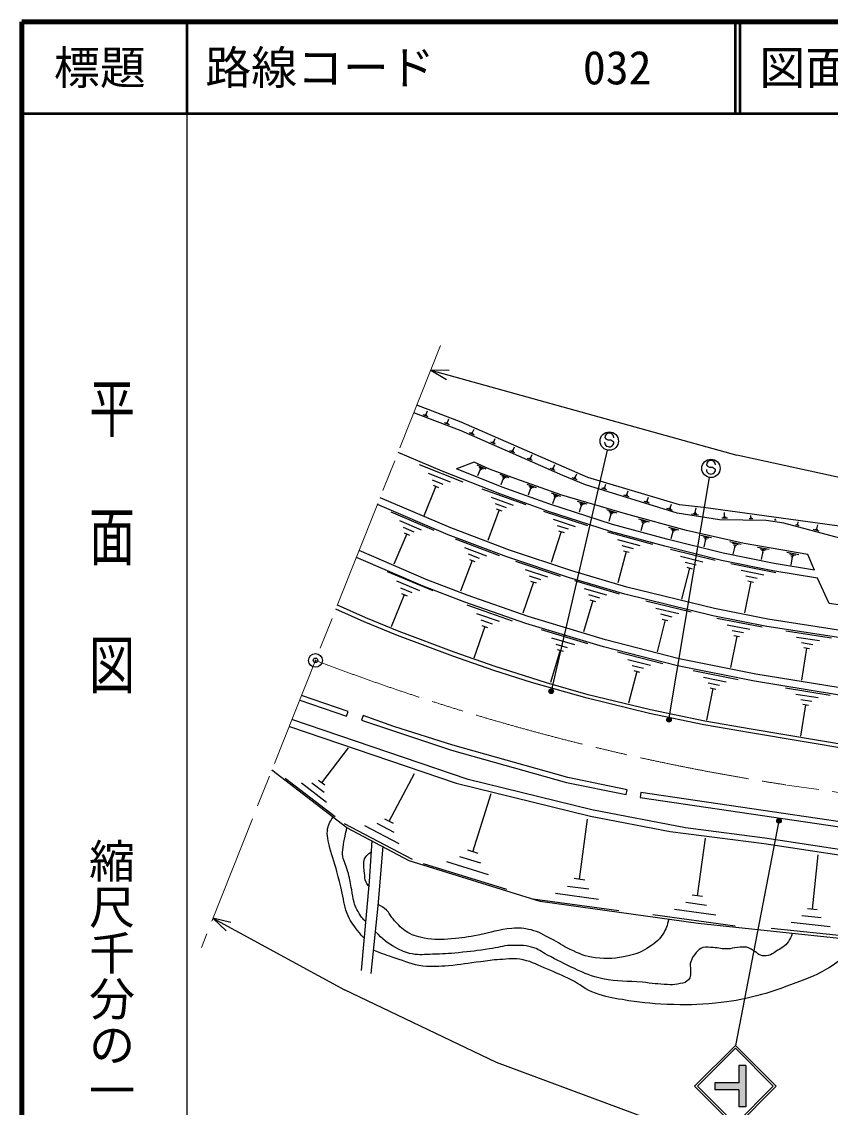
# Model space of a CAD drawing. Units: millimetres at full size, sheet at 1:1000; details may follow other scales. Extents: x 40000 to 680000, y 20000 to 380000.
# Drawn here: x 40000 to 128098, y 261652 to 380000 of the extents above; entities that cross this region are included whole.
import ezdxf
from ezdxf.enums import TextEntityAlignment as Align

# ---------------------------------------------------------------- set-up
doc = ezdxf.new("R2010")
doc.units = ezdxf.units.MM
doc.header["$LTSCALE"] = 1000
doc.header["$PDMODE"] = 32
doc.header["$PDSIZE"] = 500
doc.linetypes.add('CHAIN', pattern=[18.5, 12, -1.5, 3.5, -1.5])
for name, color, linetype, lineweight in [('M-BGD', 7, 'Continuous', 25), ('M-BMK', 2, 'CHAIN', 13), ('M-BMK-SRVR', 3, 'Continuous', 25), ('M-STR-STRC', 7, 'Continuous', 25), ('M-TTL', 2, 'Continuous', 140), ('M-TTL-BAND', 7, 'Continuous', 25), ('M-TTL-LINE', 7, 'Continuous', 50)]:
    doc.layers.add(name, color=color, linetype=linetype, lineweight=lineweight)
doc.layers.add('M-TTL-TXT', color=7, linetype='Continuous')
doc.styles.add('@ＭＳ ゴシック', font='')
doc.styles.add('ＭＳ ゴシック', font='')
doc.styles.get('@ＭＳ ゴシック').set_extended_font_data('@MS Gothic')
doc.styles.get('ＭＳ ゴシック').set_extended_font_data('MS Gothic')

msp = doc.modelspace()

# ---------------------------------------------------------------- hatches: boundary and pattern name
at = {"layer": 'M-STR-STRC'}
msp.add_hatch(color=256, dxfattribs=at).paths.add_polyline_path([(118880, 266196), (118131, 266196), (118131, 264322), (115508, 264322), (115508, 263572), (118131, 263572), (118131, 261698), (118880, 261698)])

# ---------------------------------------------------------------- linework, layer by layer
at = {"layer": 'M-BGD'}
for p, q in [((84570, 342003), (117934, 332730)), ((86570, 341984), (84570, 342003)), ((84570, 342003), (86293, 340987)), ((84074, 337197), (84222, 337591)), ((84292, 336921), (83728, 337134)), ((84172, 337031), (83890, 337137)), ((84123, 337114), (83982, 337167)), ((84109, 337184), (84038, 337210)), ((86607, 336046), (86053, 336255)), ((86490, 336153), (86213, 336258)), ((86441, 336235), (86303, 336287)), ((86428, 336304), (86358, 336330)), ((86393, 336317), (86539, 336705)), ((89317, 334938), (88794, 335169)), ((89209, 335048), (88948, 335163)), ((89167, 335129), (89036, 335187)), ((89157, 335196), (89092, 335225)), ((89125, 335211), (89286, 335577)), ((91635, 333935), (91106, 334167)), ((91526, 334046), (91262, 334162)), ((91483, 334128), (91351, 334186)), ((91473, 334195), (91407, 334224)), ((91440, 334210), (91603, 334580)), ((93734, 332996), (93201, 333230)), ((93624, 333108), (93357, 333225)), ((93581, 333190), (93448, 333249)), ((93571, 333259), (93504, 333288)), ((93538, 333273), (93702, 333647)), ((95451, 332434), (95616, 332811)), ((83305, 331717), (88049, 329825)), ((89602, 331677), (90559, 331251)), ((89799, 331475), (90278, 331262)), ((95649, 332154), (95110, 332391)), ((95538, 332267), (95268, 332386)), ((95494, 332351), (95359, 332410)), ((95484, 332419), (95417, 332449)), ((97934, 331352), (98102, 331733)), ((84302, 330770), (86674, 329824)), ((89953, 331177), (89655, 330507)), ((89876, 331326), (90115, 331220)), ((89893, 331204), (90013, 331150)), ((92085, 330666), (93073, 330302)), ((92295, 330476), (92790, 330294)), ((92383, 330332), (92630, 330241)), ((92408, 330210), (92532, 330165)), ((98135, 331070), (97591, 331309)), ((98023, 331184), (97751, 331303)), ((97979, 331268), (97843, 331328)), ((97968, 331337), (97900, 331367)), ((100515, 330062), (99990, 330276)), ((100405, 330168), (100143, 330275)), ((100361, 330248), (100230, 330301)), ((100350, 330313), (100284, 330340)), ((100317, 330327), (100467, 330694)), ((85109, 329348), (83785, 326028)), ((84706, 330059), (85892, 329586)), ((84813, 329466), (85406, 329230)), ((90130, 329079), (94919, 327353)), ((92470, 330187), (92216, 329496)), ((95033, 329576), (96035, 329217)), ((95426, 329096), (95175, 328395)), ((95248, 329386), (95748, 329207)), ((95337, 329241), (95587, 329151)), ((95364, 329118), (95489, 329074)), ((103740, 328964), (103205, 329130)), ((103623, 329059), (103355, 329142)), ((103573, 329133), (103439, 329175)), ((103556, 329197), (103489, 329218)), ((103522, 329208), (103639, 329582)), ((91155, 328169), (93549, 327306)), ((97689, 328634), (98691, 328275)), ((98082, 328154), (97831, 327452)), ((97903, 328444), (98404, 328264)), ((97993, 328299), (98243, 328209)), ((98019, 328176), (98145, 328131)), ((106173, 328209), (105618, 328381)), ((106051, 328307), (105774, 328393)), ((105999, 328384), (105861, 328427)), ((105982, 328450), (105913, 328472)), ((105947, 328461), (106068, 328849)), ((108151, 327774), (108276, 328176)), ((92007, 326779), (90799, 323427)), ((91581, 327474), (92778, 327043)), ((91707, 326887), (92306, 326671)), ((100526, 327735), (101585, 327424)), ((100962, 327262), (100745, 326521)), ((100760, 327551), (101289, 327396)), ((100861, 327407), (101126, 327329)), ((100896, 327281), (101028, 327243)), ((103726, 326804), (104854, 326473)), ((108385, 327513), (107810, 327691)), ((108259, 327615), (107972, 327704)), ((108205, 327695), (108061, 327739)), ((108187, 327763), (108115, 327785)), ((110897, 326729), (110303, 326914)), ((110767, 326835), (110470, 326927)), ((110712, 326918), (110563, 326964)), ((110693, 326988), (110619, 327012)), ((110656, 327000), (110785, 327416)), ((113387, 326483), (113470, 327006)), ((80202, 326578), (84901, 324575)), ((81176, 325608), (83526, 324606)), ((96850, 326632), (101661, 325075)), ((97898, 325761), (100303, 324983)), ((104191, 326300), (103959, 325511)), ((103975, 326608), (104539, 326443)), ((104083, 326454), (104365, 326371)), ((104120, 326321), (104261, 326279)), ((107215, 325803), (108356, 325493)), ((107469, 325612), (108039, 325456)), ((107581, 325459), (107866, 325381)), ((113725, 326200), (112978, 326318)), ((113550, 326304), (113177, 326363)), ((113469, 326394), (113282, 326423)), ((113434, 326476), (113340, 326490)), ((116897, 325871), (116266, 325879)), ((116740, 325936), (116425, 325940)), ((116662, 326000), (116504, 326002)), ((116623, 326064), (116545, 326065)), ((116584, 326064), (116590, 326506)), ((119648, 325789), (119256, 325795)), ((119551, 325830), (119354, 325832)), ((119502, 325870), (119404, 325871)), ((119478, 325909), (119429, 325910)), ((119454, 325910), (119457, 326184)), ((122189, 325621), (122011, 325646)), ((122100, 325633), (122125, 325811)), ((124548, 325213), (124616, 325465)), ((81563, 324887), (82738, 324386)), ((81656, 324292), (82244, 324042)), ((98789, 324410), (97699, 321042)), ((98343, 325086), (99546, 324697)), ((98488, 324507), (99090, 324313)), ((103809, 324384), (108711, 323060)), ((107692, 325306), (107475, 324508)), ((107621, 325325), (107763, 325287)), ((110477, 324909), (111612, 324600)), ((110730, 324718), (111298, 324564)), ((110952, 324414), (110736, 323620)), ((110841, 324566), (111125, 324489)), ((110881, 324433), (111023, 324395)), ((124698, 325056), (124338, 325153)), ((124618, 325116), (124438, 325165)), ((124583, 325164), (124493, 325189)), ((124570, 325207), (124525, 325219)), ((126899, 324461), (126277, 324629)), ((126760, 324565), (126449, 324649)), ((126699, 324648), (126544, 324690)), ((126677, 324721), (126599, 324742)), ((126638, 324731), (126756, 325166)), ((81950, 324167), (80548, 320877)), ((87216, 323626), (92020, 321808)), ((104902, 323563), (107353, 322901)), ((114007, 324030), (115170, 323770)), ((114272, 323849), (114854, 323719)), ((114511, 323551), (114329, 322737)), ((114391, 323700), (114682, 323635)), ((114438, 323567), (114583, 323535)), ((117160, 323325), (118387, 323051)), ((117440, 323134), (118053, 322996)), ((88235, 322691), (90637, 321782)), ((88653, 321983), (89855, 321529)), ((105863, 322252), (104936, 318820)), ((105382, 322907), (106608, 322576)), ((105556, 322334), (106169, 322169)), ((110700, 322509), (115549, 321286)), ((117692, 322820), (117499, 321961)), ((117566, 322977), (117872, 322908)), ((117615, 322837), (117768, 322803)), ((120176, 322725), (121432, 322507)), ((120468, 322545), (121096, 322436)), ((120738, 322239), (120585, 321360)), ((120603, 322392), (120917, 322337)), ((120660, 322253), (120817, 322225)), ((123371, 322157), (124655, 321934)), ((123670, 321973), (124311, 321861)), ((89072, 321276), (87799, 317913)), ((88772, 321389), (89372, 321162)), ((93797, 321181), (98665, 319568)), ((111790, 321718), (114215, 321107)), ((112274, 321080), (113486, 320775)), ((117279, 320939), (122169, 319954)), ((123946, 321661), (123790, 320762)), ((123808, 321817), (124129, 321761)), ((123866, 321674), (124026, 321647)), ((79812, 320053), (84802, 317986)), ((94853, 320291), (97287, 319484)), ((95300, 319602), (96517, 319199)), ((112757, 320443), (111901, 317048)), ((112454, 320519), (113061, 320366)), ((118403, 320203), (120848, 319711)), ((118915, 319591), (120138, 319345)), ((80853, 319037), (83348, 318003)), ((95747, 318914), (94618, 315507)), ((95443, 319015), (96051, 318813)), ((100225, 319071), (105079, 317626)), ((119428, 318979), (118739, 315556)), ((119123, 319041), (119734, 318918)), ((81687, 317522), (80240, 314029)), ((81270, 318280), (82517, 317763)), ((81375, 317651), (81999, 317393)), ((101294, 318224), (103721, 317502)), ((101756, 317558), (102970, 317197)), ((88507, 316414), (93442, 314695)), ((102219, 316892), (101207, 313494)), ((101915, 316982), (102522, 316802)), ((107993, 316878), (112944, 315658)), ((109109, 316078), (111584, 315468)), ((89569, 315491), (92036, 314631)), ((109605, 315430), (110843, 315125)), ((109793, 314859), (110412, 314706)), ((115742, 314992), (120671, 314024)), ((90459, 314074), (89256, 310620)), ((90014, 314782), (91248, 314353)), ((90150, 314181), (90767, 313966)), ((96615, 313728), (101630, 312218)), ((110102, 314783), (109248, 311317)), ((116877, 314257), (119342, 313773)), ((117397, 313643), (118629, 313401)), ((97718, 312849), (100225, 312094)), ((117916, 313030), (117238, 309579)), ((117608, 313090), (118224, 312969)), ((123248, 313605), (128245, 312830)), ((124420, 312912), (126918, 312524)), ((98670, 311469), (97613, 307959)), ((98194, 312159), (99447, 311781)), ((98356, 311563), (98983, 311374)), ((104920, 311296), (109856, 310024)), ((124967, 312315), (126216, 312121)), ((125514, 311718), (124971, 308220)), ((125202, 311767), (125826, 311670)), ((106027, 310484), (108495, 309848)), ((107007, 309179), (106116, 305723)), ((106517, 309832), (107751, 309514)), ((106698, 309258), (107315, 309100)), ((113154, 309275), (118070, 308291)), ((114285, 308537), (116743, 308045)), ((114801, 307923), (116030, 307677)), ((115317, 307308), (114629, 303867)), ((115010, 307369), (115624, 307247)), ((123214, 307391), (128091, 306599)), ((124354, 306705), (126793, 306310)), ((125415, 305532), (124861, 302118)), ((124885, 306119), (126104, 305921)), ((125110, 305582), (125720, 305483)), ((72691, 297024), (75617, 300831)), ((74156, 293302), (68717, 297483)), ((73030, 296762), (72351, 297285)), ((80040, 292835), (82779, 298029)), ((73214, 294891), (70495, 296981)), ((72952, 295957), (71593, 297002)), ((89166, 289514), (91145, 295858)), ((82576, 288653), (75156, 292566)), ((81112, 290373), (77402, 292330)), ((80576, 291604), (78721, 292582)), ((80503, 292591), (79576, 293080)), ((100759, 286508), (101659, 293045)), ((113621, 284714), (114487, 291004)), ((90016, 288254), (87750, 288961)), ((89732, 289337), (88599, 289690)), ((126150, 283248), (126783, 289177)), ((92849, 285381), (83786, 288209)), ((90866, 286994), (86334, 288408)), ((101343, 286428), (100176, 286588)), ((101798, 285414), (99464, 285735)), ((105043, 283064), (95705, 284349)), ((102837, 284319), (98168, 284962)), ((114183, 284637), (113060, 284791)), ((115620, 282607), (111127, 283226)), ((114621, 283661), (112374, 283970)), ((126680, 283192), (125621, 283305)), ((60839, 282273), (75154, 274444)), ((62782, 281800), (60839, 282273)), ((60839, 282273), (62285, 280892)), ((117743, 281400), (108757, 282636)), ((128087, 281329), (123852, 281780)), ((127119, 282289), (125001, 282514)), ((130114, 280256), (121644, 281159))]:
    msp.add_line(p, q, dxfattribs=at)
for points in [[(156214, 313130), (154602, 313400), (149627, 315054), (138865, 320522), (136617, 322582), (133105, 323103), (130221, 323407), (123037, 325350), (121121, 325620), (116033, 325687), (111403, 326422), (101444, 329521), (98948, 330540), (87880, 335406), (82722, 337351)], [(202384, 290282), (203584, 290640), (204503, 291534), (205065, 292938), (205270, 294292), (203329, 297816), (202154, 298940), (199932, 300115), (175216, 305743), (167916, 307781), (160529, 310943), (156214, 313130), (139440, 321917), (134423, 324141), (131465, 324660), (114271, 327058), (111655, 327330), (101691, 330324), (87868, 336357), (83058, 338197)], [(528324, 337438), (519514, 333178), (508041, 327950), (495081, 323053), (485533, 319600), (474360, 316146), (457431, 312016), (447179, 310052), (428353, 307519), (413018, 306287), (397546, 306150), (383373, 306398), (353103, 308225), (223322, 315535), (187784, 319584), (146211, 326583), (117934, 332730)], [(152159, 310171), (151072, 311502), (145936, 312021), (140473, 312868), (138779, 315026), (127970, 316584), (126700, 319337), (121856, 320135), (116247, 321265), (110076, 322821), (104137, 324425), (97274, 326645), (92077, 328518), (85815, 331016), (81014, 333052)], [(126363, 320203), (125636, 321928), (118719, 323131), (112451, 324532), (105789, 326348), (98862, 328379), (93828, 330182), (90985, 331226), (89298, 331976), (87385, 331251)], [(126363, 320203), (122000, 320922), (116423, 322045), (110278, 323595), (104365, 325192), (97533, 327402), (92361, 329266), (87385, 331251)], [(152159, 310171), (136948, 312442), (121307, 314867), (115475, 316013), (105917, 318368), (99923, 320152), (93141, 322399), (86766, 324812), (79048, 328103)], [(172002, 300978), (172281, 301344), (167992, 305032), (163849, 306372), (158810, 307723), (153465, 308490), (152864, 309256), (136828, 311651), (121169, 314079), (115302, 315232), (105707, 317596), (99683, 319388), (92874, 321645), (86468, 324070), (78752, 327359)], [(172002, 300978), (145173, 304852), (131651, 306984), (119971, 308880), (111632, 310548), (103612, 312614), (95181, 315151), (88540, 317465), (84061, 319201), (76760, 322346)], [(131524, 306194), (119829, 308093), (111454, 309767), (103397, 311843), (94934, 314390), (88264, 316714), (83758, 318460), (76465, 321602)], [(298050, 276496), (253171, 282940), (232216, 286063), (232829, 285960), (229617, 286475), (229025, 286374), (188116, 292323), (158001, 296815), (144280, 298904), (130499, 301020), (119483, 302868), (114415, 303752), (108503, 304991), (101728, 306633), (97163, 307931), (91577, 309714), (87123, 311272), (81110, 313510), (77481, 314999), (74390, 316380)], [(297963, 275902), (253084, 282346), (237760, 284630), (232748, 285467), (229619, 285968), (229031, 285868), (201516, 289869), (174627, 293880), (144219, 298508), (130435, 300625), (119416, 302474), (114339, 303359), (108415, 304600), (101626, 306246), (95549, 307974), (91434, 309288), (86970, 310849), (80946, 313091), (77303, 314586), (74224, 315961)], [(70309, 306041), (75381, 304287), (75561, 304807), (70488, 306560)], [(69186, 303174), (87336, 296984), (101960, 293380), (110651, 291711), (120886, 290413), (147682, 286327), (177301, 282115), (190524, 280322), (214121, 276775), (214203, 277319)], [(214203, 277319), (190602, 280867), (177376, 282660), (152677, 286172), (120969, 291007), (112310, 292106), (102110, 294064), (88650, 297381), (69444, 303932)], [(161579, 278112), (130135, 279951), (113688, 281706), (96487, 284073), (82203, 288530), (75436, 292128), (67253, 298418)], [(77029, 276554), (77902, 286260), (78169, 290725)], [(79364, 290112), (78814, 283602), (78038, 276238)], [(190473, 244311), (171933, 245439), (150238, 248717), (131828, 252992), (113233, 258537), (91738, 266533), (75154, 274444)]]:
    msp.add_lwpolyline(points, dxfattribs=at)
for points in [[(105846, 295739), (105956, 296278), (99496, 297600), (86991, 301118), (80561, 303167), (77208, 304371), (77035, 303849), (86830, 300592), (99366, 297065)], [(136262, 291191), (136342, 291735), (107464, 295975), (107385, 295431)]]:
    msp.add_lwpolyline(points, close=True, dxfattribs=at)
for points, knots in [([(77344, 280054), (76956, 280460), (76844, 280598), (76554, 280972), (76045, 281628), (75748, 282013), (75448, 282787), (75075, 283749), (75094, 284357), (74846, 285359), (74622, 286268), (74497, 286779), (74250, 287683), (73926, 288868), (73637, 289505), (73394, 290710), (73310, 291127), (73266, 291371), (73302, 291795), (73355, 292426), (73568, 292701), (73923, 293291)], [0, 0, 0, 0, 1, 1, 1, 2, 2, 2, 3, 3, 3, 4, 4, 4, 5, 5, 5, 6, 6, 6, 7, 7, 7, 7]), ([(77510, 281901), (77280, 282103), (77207, 282178), (77038, 282378), (76791, 282671), (76698, 282872), (76519, 283211), (76362, 283507), (76297, 283687), (76206, 284010), (76063, 284520), (76060, 284824), (75959, 285344), (75822, 286049), (75777, 286452), (75591, 287146), (75479, 287565), (75375, 287788), (75240, 288200), (75139, 288506), (75033, 288666), (74985, 288984), (74929, 289365), (74971, 289586), (75009, 289969), (75058, 290465), (75139, 290735), (75239, 291223), (75312, 291578), (75336, 291693), (75436, 292128)], [0, 0, 0, 0, 1, 1, 1, 2, 2, 2, 3, 3, 3, 4, 4, 4, 5, 5, 5, 6, 6, 6, 7, 7, 7, 8, 8, 8, 9, 9, 9, 10, 10, 10, 10]), ([(77854, 285720), (77686, 285901), (77628, 285991), (77525, 286189), (77341, 286543), (77391, 286798), (77350, 287195), (77295, 287729), (77207, 288042), (77312, 288567), (77358, 288796), (77444, 288914), (77590, 289095), (77748, 289292), (77856, 289353), (78096, 289497)], [0, 0, 0, 0, 1, 1, 1, 2, 2, 2, 3, 3, 3, 4, 4, 4, 5, 5, 5, 5]), ([(110487, 282146), (110326, 281427), (110218, 281108), (109864, 280532), (109387, 279752), (108876, 279485), (108116, 278976), (107404, 278499), (106907, 278373), (106072, 278176), (104701, 277852), (103872, 277793), (102472, 277954), (101363, 278082), (100779, 278400), (99761, 278858), (98910, 279240), (98508, 279601), (97675, 280021), (96843, 280441), (96403, 280782), (95494, 280988), (94691, 281170), (94213, 281219), (93392, 281156), (91943, 281044), (91178, 280663), (89747, 280411), (88618, 280212), (87983, 280088), (86838, 280011), (85675, 279933), (84997, 279862), (83856, 280101), (83013, 280277), (82502, 280396), (81797, 280891), (81200, 281310), (80935, 281640), (80456, 282191), (80152, 282540), (80081, 282821), (79745, 283140), (79428, 283439), (79261, 283535), (78828, 283773)], [0, 0, 0, 0, 1, 1, 1, 2, 2, 2, 3, 3, 3, 4, 4, 4, 5, 5, 5, 6, 6, 6, 7, 7, 7, 8, 8, 8, 9, 9, 9, 10, 10, 10, 11, 11, 11, 12, 12, 12, 13, 13, 13, 14, 14, 14, 15, 15, 15, 15]), ([(123942, 280612), (123821, 280211), (123737, 280046), (123529, 279726), (123164, 279167), (122751, 279026), (122194, 278658), (121874, 278446), (121698, 278273), (121320, 278209), (120997, 278154), (120796, 278138), (120483, 278233), (120235, 278308), (120159, 278477), (119937, 278609), (119583, 278819), (119406, 279018), (119002, 279095), (118618, 279168), (118392, 279101), (118002, 279071), (117576, 279038), (117346, 278932), (116918, 278917), (116304, 278896), (115965, 279028), (115351, 279055), (114912, 279074), (114644, 279190), (114225, 279057), (113888, 278949), (113723, 278791), (113493, 278522), (113195, 278173), (113024, 277950), (112893, 277510), (112792, 277169), (112869, 276955), (112856, 276600), (112846, 276331), (112910, 276171), (112836, 275912), (112774, 275695), (112697, 275569), (112522, 275426), (112182, 275151), (111885, 275174), (111460, 275072), (111047, 274973), (110798, 275014), (110374, 275027), (109301, 275062), (108706, 275180), (107636, 275276), (105947, 275427), (104973, 275319), (103311, 275655), (102051, 275911), (101387, 276243), (100214, 276769), (99044, 277293), (98433, 277678), (97287, 278254), (96611, 278594), (96287, 278938), (95552, 279119), (94683, 279334), (94162, 279315), (93267, 279293), (92364, 279271), (91880, 279041), (90985, 278911), (89658, 278718), (88913, 278623), (87578, 278501), (86482, 278400), (85866, 278350), (84765, 278331), (83890, 278316), (83384, 278208), (82524, 278369), (81783, 278508), (81393, 278716), (80724, 279061), (79747, 279565), (79423, 279942), (78520, 280814)], [0, 0, 0, 0, 1, 1, 1, 2, 2, 2, 3, 3, 3, 4, 4, 4, 5, 5, 5, 6, 6, 6, 7, 7, 7, 8, 8, 8, 9, 9, 9, 10, 10, 10, 11, 11, 11, 12, 12, 12, 13, 13, 13, 14, 14, 14, 15, 15, 15, 16, 16, 16, 17, 17, 17, 18, 18, 18, 19, 19, 19, 20, 20, 20, 21, 21, 21, 22, 22, 22, 23, 23, 23, 24, 24, 24, 25, 25, 25, 26, 26, 26, 27, 27, 27, 28, 28, 28, 29, 29, 29, 29]), ([(130586, 279924), (130293, 279228), (130141, 278965), (129742, 278422), (129122, 277578), (128588, 277233), (127688, 276696), (126260, 275845), (125326, 275621), (123776, 275020), (122357, 274470), (121553, 274166), (120077, 273797), (118352, 273365), (117363, 273184), (115593, 273009), (113546, 272807), (112383, 272776), (110328, 272869), (108415, 272956), (107340, 273063), (105452, 273387), (104292, 273586), (103627, 273678), (102520, 274077), (101399, 274480), (100915, 275017), (99850, 275549), (98862, 276044), (98293, 276290), (97272, 276712), (96250, 277135), (95711, 277504), (94627, 277723), (93652, 277920), (93075, 277812), (92082, 277757), (91257, 277712), (90801, 277622), (89981, 277524), (88622, 277361), (87869, 277191), (86505, 277084), (85419, 276999), (84799, 276931), (83718, 277055), (82498, 277194), (81863, 277537), (80696, 277920), (79754, 278229), (79439, 278344), (78305, 278777)], [0, 0, 0, 0, 1, 1, 1, 2, 2, 2, 3, 3, 3, 4, 4, 4, 5, 5, 5, 6, 6, 6, 7, 7, 7, 8, 8, 8, 9, 9, 9, 10, 10, 10, 11, 11, 11, 12, 12, 12, 13, 13, 13, 14, 14, 14, 15, 15, 15, 16, 16, 16, 17, 17, 17, 17])]:
    msp.add_open_spline(points, degree=3, knots=knots, dxfattribs=at)
at = {"layer": 'M-BMK'}
msp.add_line((85636, 344685), (59573, 279088), dxfattribs=at)
msp.add_lwpolyline([(274738, 275179), (213441, 283801), (123259, 296802)], dxfattribs=at)
msp.add_arc((160931, 542629), 248696, 249.04887, 261.28749, dxfattribs=at)
at = {"layer": 'M-BMK-SRVR'}
msp.add_circle((72004, 310375), 750, dxfattribs=at)
msp.add_point((72004, 310375), dxfattribs=at)
msp.add_point((72004, 310375), dxfattribs=at)
at = {"layer": 'M-STR-STRC'}
for p, q in [((103520, 334659), (103626, 334522)), ((103626, 334522), (103871, 334411)), ((103871, 334411), (104172, 334408)), ((104172, 334408), (104416, 334269)), ((104416, 334269), (104516, 334151)), ((103780, 333308), (97683, 307010)), ((114604, 331685), (114710, 331549)), ((114710, 331549), (114955, 331437)), ((114955, 331437), (115256, 331434)), ((115256, 331434), (115501, 331295)), ((110526, 303898), (114923, 330322)), ((115501, 331295), (115600, 331177)), ((122508, 292890), (117756, 268402)), ((113301, 263947), (117756, 268402)), ((113619, 263947), (117756, 268084)), ((117756, 268402), (122211, 263947)), ((117756, 268084), (121893, 263947)), ((118131, 266196), (118131, 264322)), ((118880, 266196), (118131, 266196)), ((118880, 266196), (118880, 261698)), ((117756, 259492), (113301, 263947)), ((117756, 259810), (113619, 263947)), ((115508, 264322), (115508, 263572)), ((118131, 264322), (115508, 264322)), ((122211, 263947), (117756, 259492)), ((121893, 263947), (117756, 259810)), ((118131, 263572), (115508, 263572)), ((118131, 263572), (118131, 261698)), ((118880, 261698), (118131, 261698))]:
    msp.add_line(p, q, dxfattribs=at)
for centre, radius in [((104017, 334280), 1000), ((115101, 331306), 1000), ((97683, 307010), 250), ((97683, 307010), 200), ((97683, 307010), 150), ((97683, 307010), 100), ((97683, 307010), 50), ((97683, 307010), 20), ((110526, 303898), 250), ((110526, 303898), 200), ((110526, 303898), 150), ((110526, 303898), 100), ((110526, 303898), 50), ((110526, 303898), 20), ((122508, 292890), 250), ((122508, 292890), 200), ((122508, 292890), 150), ((122508, 292890), 100), ((122508, 292890), 50), ((122508, 292890), 20)]:
    msp.add_circle(centre, radius, dxfattribs=at)
for centre, start, end in [((104020, 334655), 359.55488, 179.55488), ((104016, 334155), 179.55488, 359.55488), ((115104, 331681), 359.55488, 179.55488), ((115100, 331181), 179.55488, 359.55488)]:
    msp.add_arc(centre, 500, start, end, dxfattribs=at)
for p in [(97683, 307010), (110526, 303898), (122508, 292890)]:
    msp.add_point(p, dxfattribs=at)
at = {"layer": 'M-TTL'}
for p, q in [((40000, 380000), (40000, 20000)), ((680000, 380000), (40000, 380000))]:
    msp.add_line(p, q, dxfattribs=at)
at = {"layer": 'M-TTL-BAND'}
msp.add_line((58000, 370000), (58000, 20000), dxfattribs=at)
at = {"layer": 'M-TTL-LINE'}
for p, q in [((58000, 380000), (58000, 370000)), ((117750, 380000), (117750, 370000)), ((118250, 380000), (118250, 370000)), ((40000, 370000), (680000, 370000))]:
    msp.add_line(p, q, dxfattribs=at)

# ---------------------------------------------------------------- texts
at = {"layer": 'M-TTL-BAND', "style": '@ＭＳ ゴシック', "width": 1.4}
msp.add_text('平  面  図', height=3666, rotation=270, dxfattribs=at).set_placement((49777, 306475), align=Align.MIDDLE_RIGHT)
at = {"layer": 'M-TTL-BAND', "style": '@ＭＳ ゴシック'}
msp.add_text('縮尺千分の一', height=3666, rotation=270, dxfattribs=at).set_placement((49777, 261030), align=Align.MIDDLE_RIGHT)
at = {"layer": 'M-TTL-TXT', "style": 'ＭＳ ゴシック'}
msp.add_text('標題', height=3666, dxfattribs=at).set_placement((48500, 375000), align=Align.MIDDLE_CENTER)
for s, p in [('路線コード', (60000, 375000)), ('032', (101142, 375000)), ('図面コード', (120380, 375000))]:
    msp.add_text(s, height=3666, dxfattribs=at).set_placement(p, align=Align.MIDDLE_LEFT)

doc.saveas('drawing.dxf')
